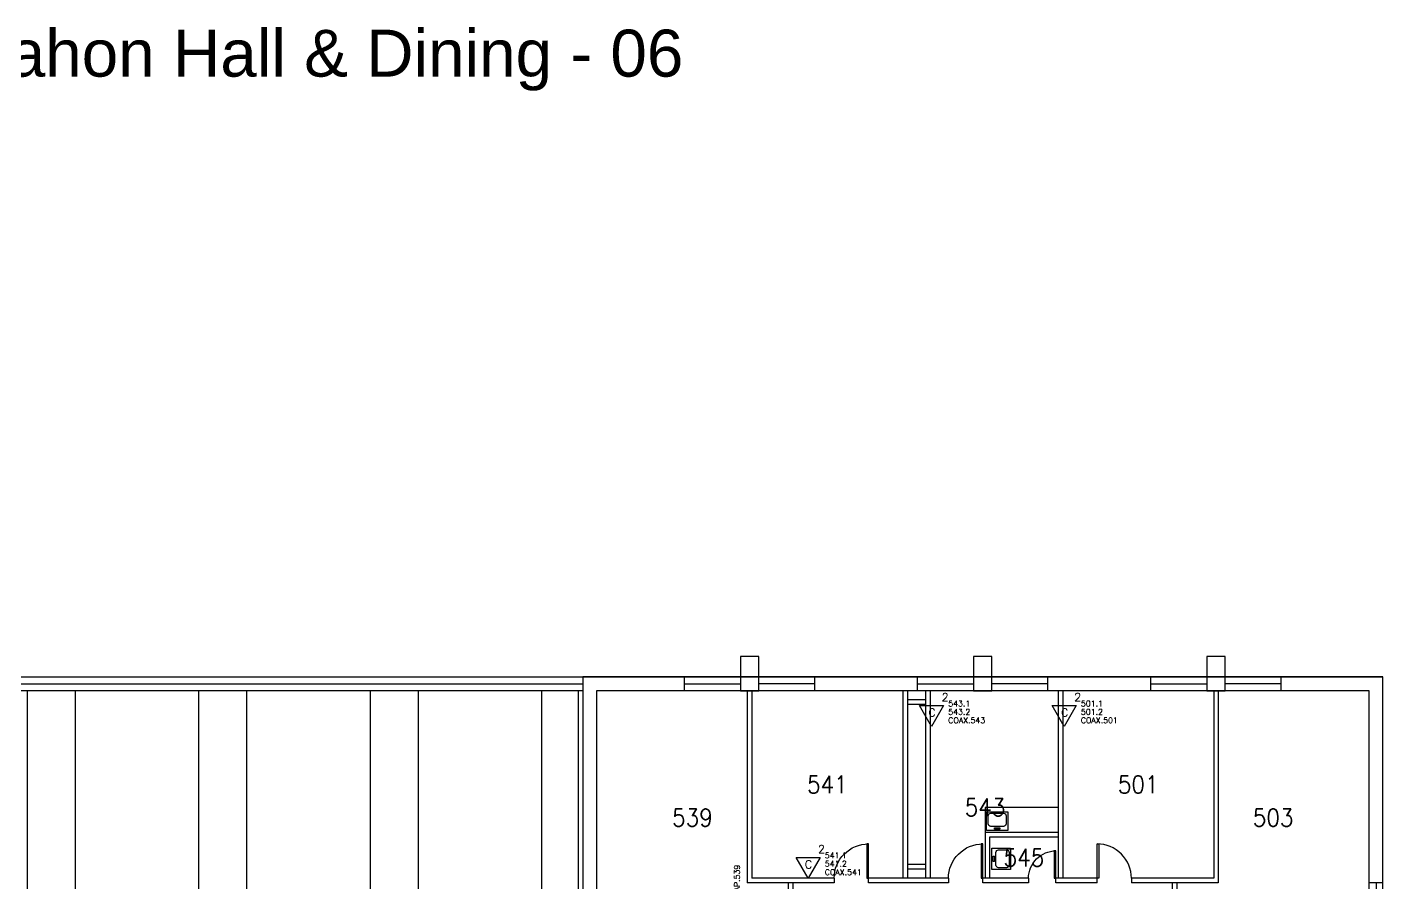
# Model space of a CAD drawing. Header units: inches. Extents: x -460 to 10305, y -938 to 5356.
# Drawn here: x 9101 to 10287, y 1111 to 1860 of the extents above; entities that cross this region are included whole.
import ezdxf
from ezdxf.enums import TextEntityAlignment as Align

# ---------------------------------------------------------------- set-up
doc = ezdxf.new("R2010")
doc.units = ezdxf.units.IN
doc.header["$MEASUREMENT"] = 0
doc.set_wipeout_variables(frame=1)
for name, color, linetype in [('01-0263-05-DWG-BFP-ARCH$0$SP-CASEHIDE', 11, 'Continuous'), ('01-0263-05-DWG-BFP-ARCH$0$SP-DOORS', 5, 'Continuous'), ('01-0263-05-DWG-BFP-ARCH$0$SP-FIXT', 35, 'Continuous'), ('01-0263-05-DWG-BFP-ARCH$0$SP-GROSS', 30, 'Continuous'), ('01-0263-05-DWG-BFP-ARCH$0$SP-RMNO', 7, 'Continuous'), ('01-0263-05-DWG-BFP-ARCH$0$SP-ROOM', 7, 'Continuous'), ('01-0263-05-DWG-BFP-ARCH$0$SP-SITE', 3, 'Continuous'), ('01-0263-05-DWG-BFP-ARCH$0$SP-WALL', 7, 'Continuous'), ('01-0263-05-DWG-BFP-ARCH$0$SP-WINDOWS', 6, 'Continuous'), ('01-0263-06-DWG-BFP-ARCH$0$SP-PRINT_TEXT', 250, 'Continuous'), ('T-Comm-E', 1, 'Continuous'), ('T-Comm-E-Wireless', 1, 'Continuous')]:
    doc.layers.add(name, color=color, linetype=linetype)
doc.layers.get('01-0263-05-DWG-BFP-ARCH$0$SP-ROOM').off()
doc.styles.add('01-0263-05-DWG-BFP-ARCH$0$ROMANS', font='ROMANS.shx', dxfattribs={"width": 0.9})
doc.styles.add('01-0263-06-DWG-BFP-ARCH$0$ARIAL', font='ARIAL', dxfattribs={"height": 0.2})
doc.styles.add('3-32', font='SIMPLEX.shx', dxfattribs={"height": 9})

# ---------------------------------------------------------------- blocks, each defined once
blk = doc.blocks.new('01-0263-06-DWG-BFP-ARCH', base_point=(1295.2, 1353.4))
at = {"layer": '01-0263-06-DWG-BFP-ARCH$0$SP-PRINT_TEXT', "linetype": 'Continuous', "style": '01-0263-06-DWG-BFP-ARCH$0$ARIAL'}
blk.add_text('0263 UConn Brien McMahon Hall & Dining - 06', height=41.084, dxfattribs=at).set_placement((2558, 1220.6), align=Align.CENTER)
blk = doc.blocks.new('01-0263-05-DWG-BFP-ARCH$0$DOR00')
at = {"color": 0}
for p, q in [((0, 1), (0, 0)), ((1, 0), (1, 1))]:
    blk.add_line(p, q, dxfattribs=at)
blk = doc.blocks.new('01-0263-05-DWG-BFP-ARCH$0$DOR01')
at = {"color": 0}
for p, q in [((1, 1), (0, 1)), ((0, 1), (0, 0)), ((1, 0), (1, 1)), ((0, 0), (1, 0))]:
    blk.add_line(p, q, dxfattribs=at)
blk = doc.blocks.new('01-0263-05-DWG-BFP-ARCH$0$S')
for p, q in [((4.1, 17.7, 36), (4.1, 8.7, 36)), ((21.3, 20.6, 36), (7, 20.6, 36)), ((24.2, 8.7, 36), (24.2, 17.7, 36)), ((7, 5.8, 36), (21.3, 5.8, 36))]:
    blk.add_line(p, q)
at = {"elevation": 36}
for points in [[(2.2, 1.1), (26.2, 1.1), (26.2, 22.1), (2.2, 22.1)], [(11.2, 2.6), (17.1, 2.6), (17.1, 4.1), (11.2, 4.1)]]:
    blk.add_lwpolyline(points, close=True, dxfattribs=at)
for centre, start, end in [((7, 17.7, 36), 90, 180), ((21.3, 17.7, 36), 0, 90), ((7, 8.7, 36), 180, 270), ((21.3, 8.7, 36), 270, 0)]:
    blk.add_arc(centre, 2.88, start, end)
blk = doc.blocks.new('01-0263-05-DWG-BFP-ARCH$0$FMGRM1')
at = {"style": '01-0263-05-DWG-BFP-ARCH$0$ROMANS', "width": 0.9}
for tag, p in [('DATA1', (0, -0.443)), ('DATA2', (0, -0.602)), ('DATA3', (0, -0.762)), ('DATA4', (0, -0.921)), ('DATA5', (0, -1.081))]:
    blk.add_attdef(tag, text='', height=0.117, dxfattribs=at).set_placement(p, align=Align.CENTER)
at = {"linetype": 'Continuous'}
blk.add_wipeout([(-0.375, -0.125), (0.375, -0.125), (0.375, 0.125), (-0.375, 0.125)], dxfattribs=at)
at = {"style": '01-0263-05-DWG-BFP-ARCH$0$ROMANS', "width": 0.9}
blk.add_attdef('RMAREA', text='', height=0.117, dxfattribs=at).set_placement((0, -0.284), align=Align.CENTER)
at = {"layer": '01-0263-05-DWG-BFP-ARCH$0$SP-RMNO', "style": '01-0263-05-DWG-BFP-ARCH$0$ROMANS', "width": 0.9}
blk.add_attdef('RMNUMB', text='', height=0.16, dxfattribs=at).set_placement((0, 0), align=Align.MIDDLE)
blk = doc.blocks.new('01-0263-05-DWG-BFP-ARCH', base_point=(1295.2, 1353.4))
at = {"layer": '01-0263-05-DWG-BFP-ARCH$0$SP-CASEHIDE'}
for p, q in [((3487.2, 2527.4), (3423.2, 2527.4)), ((3423.2, 2527.4), (3423.2, 2505.4))]:
    blk.add_line(p, q, dxfattribs=at)
at = {"layer": '01-0263-05-DWG-BFP-ARCH$0$SP-DOORS'}
for points in [[(3291.2, 2465.4, -0.414214), (3321.2, 2495.4, -0.414214)], [(3391.2, 2465.4, -0.414214), (3421.2, 2495.4, -0.414214)], [(3551.2, 2465.4, 0.414214), (3521.2, 2495.4, 0.414214)], [(3461.2, 2465.4, -0.414214), (3485.2, 2489.4, -0.414214)]]:
    blk.add_lwpolyline(points, format="xyb", dxfattribs=at)
at = {"layer": '01-0263-05-DWG-BFP-ARCH$0$SP-GROSS'}
blk.add_lwpolyline([(3071.1, 1373.5), (3071.2, 1353.4), (3771.2, 1353.4), (3771.1, 2641.4), (3071.2, 2641.4), (3071.2, 1373.5)], close=True, dxfattribs=at)
at = {"layer": '01-0263-05-DWG-BFP-ARCH$0$SP-SITE'}
for p, q in [((2585.2, 2629.4), (2585.2, 2377.4)), ((2627.2, 2629.4), (2627.2, 2377.4)), ((2735.2, 2629.4), (2735.2, 2377.4)), ((2777.2, 2629.4), (2777.2, 2377.4)), ((2885.2, 2629.4), (2885.2, 2377.4)), ((2927.2, 2629.4), (2927.2, 2377.4)), ((3035.2, 2629.4), (2927.2, 2629.4)), ((3035.2, 2629.4), (3035.2, 2377.4))]:
    blk.add_line(p, q, dxfattribs=at)
for points in [[(2533.2, 2641.4), (2644.7, 2641.4), (3071.2, 2641.4)], [(2533.2, 2635.4), (3071.2, 2635.4)], [(3071.2, 2629.4), (2644.7, 2629.4), (2533.2, 2629.4)]]:
    blk.add_lwpolyline(points, dxfattribs=at)
at = {"layer": '01-0263-05-DWG-BFP-ARCH$0$SP-WALL'}
for p, q in [((3209.2, 2659.4), (3209.2, 2629.4)), ((3225.2, 2659.4), (3209.2, 2659.4)), ((3225.2, 2629.4), (3225.2, 2659.4)), ((3413.2, 2659.4), (3413.2, 2629.4)), ((3429.2, 2659.4), (3413.2, 2659.4)), ((3429.2, 2629.4), (3429.2, 2659.4)), ((3617.2, 2659.4), (3617.2, 2629.4)), ((3633.2, 2659.4), (3617.2, 2659.4)), ((3633.2, 2629.4), (3633.2, 2659.4)), ((3071.2, 2641.4), (3071.2, 1375.4)), ((3160.2, 2629.4), (3160.2, 2641.4)), ((3274.2, 2629.4), (3274.2, 2641.4)), ((3364.2, 2629.4), (3364.2, 2641.4)), ((3478.2, 2629.4), (3478.2, 2641.4)), ((3568.2, 2629.4), (3568.2, 2641.4)), ((3682.2, 2629.4), (3682.2, 2641.4)), ((3067.2, 2629.4), (3067.2, 1381.4)), ((3083.2, 2629.4), (3083.2, 1365.4)), ((3209.2, 2629.4), (3225.2, 2629.4)), ((3215.2, 2629.4), (3215.2, 2461.4)), ((3219.2, 2629.4), (3219.2, 2465.4)), ((3351.2, 2629.4), (3351.2, 2465.4)), ((3355.2, 2629.4), (3355.2, 2465.4)), ((3371.2, 2629.4), (3371.2, 2465.4)), ((3375.2, 2629.4), (3375.2, 2465.4)), ((3413.2, 2629.4), (3429.2, 2629.4)), ((3487.2, 2629.4), (3487.2, 2465.4)), ((3491.2, 2629.4), (3491.2, 2465.4)), ((3617.2, 2629.4), (3633.2, 2629.4)), ((3623.2, 2629.4), (3623.2, 2465.4)), ((3627.2, 2629.4), (3627.2, 2461.4)), ((3487.2, 2505.4), (3423.2, 2505.4)), ((3423.2, 2505.4), (3423.2, 2465.4)), ((3487.2, 2501.4), (3427.2, 2501.4)), ((3427.2, 2501.4), (3427.2, 2465.4)), ((3291.2, 2461.4), (3215.2, 2461.4)), ((3291.2, 2465.4), (3219.2, 2465.4)), ((3251.2, 2445.4), (3251.2, 2461.4)), ((3255.2, 2445.4), (3255.2, 2461.4)), ((3391.2, 2465.4), (3321.2, 2465.4)), ((3391.2, 2461.4), (3321.2, 2461.4)), ((3461.2, 2465.4), (3421.2, 2465.4)), ((3461.2, 2461.4), (3421.2, 2461.4)), ((3521.2, 2465.4), (3485.2, 2465.4)), ((3521.2, 2461.4), (3485.2, 2461.4)), ((3623.2, 2465.4), (3551.2, 2465.4)), ((3627.2, 2461.4), (3551.2, 2461.4)), ((3587.2, 2445.4), (3587.2, 2461.4)), ((3591.2, 2445.4), (3591.2, 2461.4)), ((3771.2, 2461.4), (3759.2, 2461.4))]:
    blk.add_line(p, q, dxfattribs=at)
for points in [[(3071.5, 2641.4), (3771.2, 2641.4)], [(3771.2, 1904.4), (3771.2, 2411.4), (3771.2, 2641.4)], [(3759.2, 2629.4), (3083.2, 2629.4)], [(3371.2, 2621.4), (3355.2, 2621.4)], [(3759.2, 1904.4), (3759.2, 2411.4), (3759.2, 2629.4)], [(3371.2, 2617.4), (3355.2, 2617.4)], [(3371.2, 2477.4), (3355.2, 2477.4)], [(3371.2, 2473.4), (3355.2, 2473.4)]]:
    blk.add_lwpolyline(points, dxfattribs=at)
at = {"layer": '01-0263-05-DWG-BFP-ARCH$0$SP-WINDOWS'}
for p, q in [((3160.2, 2635.4), (3209.2, 2635.4)), ((3274.2, 2635.4), (3225.2, 2635.4)), ((3364.2, 2635.4), (3413.2, 2635.4)), ((3478.2, 2635.4), (3429.2, 2635.4)), ((3568.2, 2635.4), (3617.2, 2635.4)), ((3682.2, 2635.4), (3633.2, 2635.4)), ((3765.2, 2461.4), (3765.2, 2412.4))]:
    blk.add_line(p, q, dxfattribs=at)
at = {"layer": '01-0263-05-DWG-BFP-ARCH$0$SP-DOORS', "rotation": 270}
for p, xscale, yscale, zscale in [((3321.2, 2465.4), -30, -1.5, 30), ((3421.2, 2465.4), -30, -1.5, 30), ((3521.2, 2465.4), -30, 1.5, 30), ((3485.2, 2465.4), -24, -1.5, 24)]:
    blk.add_blockref('01-0263-05-DWG-BFP-ARCH$0$DOR01', p, dxfattribs=dict(at, xscale=xscale, yscale=yscale, zscale=zscale))
at = {"layer": '01-0263-05-DWG-BFP-ARCH$0$SP-FIXT', "xscale": -0.78, "yscale": 0.78, "zscale": 0.78}
blk.add_blockref('01-0263-05-DWG-BFP-ARCH$0$S', (3444.8, 2506.2, 7.9), dxfattribs=at)
at = {"layer": '01-0263-05-DWG-BFP-ARCH$0$SP-FIXT', "xscale": -0.78, "yscale": 0.78, "zscale": 0.78, "rotation": 270}
blk.add_blockref('01-0263-05-DWG-BFP-ARCH$0$S', (3428.2, 2471.4, 7.9), dxfattribs=at)
at = {"layer": '01-0263-05-DWG-BFP-ARCH$0$SP-WALL', "yscale": -4}
for p, xscale, zscale in [((3321.2, 2465.4), -30, 30), ((3421.2, 2465.4), -30, 30), ((3485.2, 2465.4), -24, 24)]:
    blk.add_blockref('01-0263-05-DWG-BFP-ARCH$0$DOR00', p, dxfattribs=dict(at, xscale=xscale, zscale=zscale))
at = {"layer": '01-0263-05-DWG-BFP-ARCH$0$SP-WALL', "xscale": -30, "yscale": 4, "zscale": 30, "rotation": 180}
blk.add_blockref('01-0263-05-DWG-BFP-ARCH$0$DOR00', (3521.2, 2465.4), dxfattribs=at)
at = {"layer": '01-0263-05-DWG-BFP-ARCH$0$SP-ROOM'}
ref = blk.add_blockref('01-0263-05-DWG-BFP-ARCH$0$FMGRM1', (3285.2, 2547.4), dxfattribs=dict(at, xscale=96, yscale=96, zscale=96))
ref.add_attrib('RMNUMB', '541', dxfattribs={"layer": '01-0263-05-DWG-BFP-ARCH$0$SP-RMNO', "height": 15.36, "style": '01-0263-05-DWG-BFP-ARCH$0$ROMANS', "width": 0.9}).set_placement((3285.2, 2547.4), align=Align.MIDDLE)
ref = blk.add_blockref('01-0263-05-DWG-BFP-ARCH$0$FMGRM1', (3557.2, 2547.4), dxfattribs=dict(at, xscale=96, yscale=96, zscale=96))
ref.add_attrib('RMNUMB', '501', dxfattribs={"layer": '01-0263-05-DWG-BFP-ARCH$0$SP-RMNO', "height": 15.36, "style": '01-0263-05-DWG-BFP-ARCH$0$ROMANS', "width": 0.9}).set_placement((3557.2, 2547.4), align=Align.MIDDLE)
ref = blk.add_blockref('01-0263-05-DWG-BFP-ARCH$0$FMGRM1', (3423.2, 2527.4), dxfattribs=dict(at, xscale=96, yscale=96, zscale=96))
ref.add_attrib('RMNUMB', '543', dxfattribs={"layer": '01-0263-05-DWG-BFP-ARCH$0$SP-RMNO', "height": 15.36, "style": '01-0263-05-DWG-BFP-ARCH$0$ROMANS', "width": 0.9}).set_placement((3423.2, 2527.4), align=Align.MIDDLE)
ref = blk.add_blockref('01-0263-05-DWG-BFP-ARCH$0$FMGRM1', (3167.2, 2518.4), dxfattribs=dict(at, xscale=96, yscale=96, zscale=96))
ref.add_attrib('RMNUMB', '539', dxfattribs={"layer": '01-0263-05-DWG-BFP-ARCH$0$SP-RMNO', "height": 15.36, "style": '01-0263-05-DWG-BFP-ARCH$0$ROMANS', "width": 0.9}).set_placement((3167.2, 2518.4), align=Align.MIDDLE)
ref = blk.add_blockref('01-0263-05-DWG-BFP-ARCH$0$FMGRM1', (3675.2, 2518.4), dxfattribs=dict(at, xscale=96, yscale=96, zscale=96))
ref.add_attrib('RMNUMB', '503', dxfattribs={"layer": '01-0263-05-DWG-BFP-ARCH$0$SP-RMNO', "height": 15.36, "style": '01-0263-05-DWG-BFP-ARCH$0$ROMANS', "width": 0.9}).set_placement((3675.2, 2518.4), align=Align.MIDDLE)
ref = blk.add_blockref('01-0263-05-DWG-BFP-ARCH$0$FMGRM1', (3457.2, 2483.4), dxfattribs=dict(at, xscale=96, yscale=96, zscale=96))
ref.add_attrib('RMNUMB', '545', dxfattribs={"layer": '01-0263-05-DWG-BFP-ARCH$0$SP-RMNO', "height": 15.36, "style": '01-0263-05-DWG-BFP-ARCH$0$ROMANS', "width": 0.9}).set_placement((3457.2, 2483.4), align=Align.MIDDLE)
blk = doc.blocks.new('WIRELESS')
for p, q in [((10.5, 18.2), (-10.5, 18.2)), ((-10.5, 18.2), (0, 0)), ((0, 0), (10.5, 18.2))]:
    blk.add_line(p, q)
for centre, start, end in [((0, -1.4), 62.4297, 117.5703), ((0, -4.9), 65.5205, 114.4795), ((0, -8.1), 68.4095, 111.5905)]:
    blk.add_arc(centre, 32.1, start, end)
at = {"style": '3-32', "flags": 1}
for tag, p in [('RM_NUMBER', (50.9, 153.7)), ('UTP_CATEGORY', (50.9, 140.3)), ('QUANTITY_UTP', (50.9, 127.2)), ('WIRELESS_OUTLET_LOCATION', (50.9, 114.2)), ('TELECOMM_ROOM', (50.9, 100.3)), ('QTY_COAX', (50.3, 74.2)), ('POS_2', (166.1, 63.3)), ('POS_3', (166.1, 55.3)), ('POS_4', (166.1, 46.8)), ('POS_5', (166.1, 38.7)), ('POS_6', (166.1, 30))]:
    blk.add_attdef(tag, p, '', height=5, dxfattribs=at)
at = {"flags": 1}
for tag, p in [('SERIAL_NUMBER', (51.8, 50.2)), ('MAC_ADDRESS', (51.8, 26.2)), ('ELEVATION', (51.8, 2.2)), ('WO_NUMBER', (54, -25.6))]:
    blk.add_attdef(tag, text='', height=5, dxfattribs=at).set_placement(p, align=Align.BOTTOM_LEFT)
at = {"style": '3-32'}
blk.add_attdef('POS_1', (13.2, 6.5), '', height=5, dxfattribs=at)
blk = doc.blocks.new('VOICE(1)DATA(1)COAX(1)')
for p, q in [((0, 0), (-10.5, 18.2)), ((-10.5, 18.2), (10.5, 18.2)), ((10.5, 18.2), (0, 0))]:
    blk.add_line(p, q)
at = {"char_height": 7, "attachment_point": 1, "style": '3-32'}
for s, insert, width in [('2', (8.8, 29), 11.781), ('C', (-2.8, 15.6), 12.703)]:
    blk.add_mtext(s, dxfattribs=dict(at, insert=insert, width=width))
at = {"style": '3-32', "flags": 1}
for tag, p in [('RM_NUMBER', (92.1, 138.9)), ('UTP_CATEGORY', (92.1, 125.6)), ('QUANTITY_UTP', (92.1, 112.4)), ('WIRELESS_OUTLET_LOCATION', (92.1, 99.4)), ('TELECOMM_ROOM', (92.1, 85.6)), ('QTY_COAX', (91.3, 59.5)), ('POS_4', (202.7, 34.3)), ('POS_5', (202.7, 26)), ('POS_6', (202.7, 17.5))]:
    blk.add_attdef(tag, p, '', height=5, dxfattribs=at)
at = {"flags": 1}
blk.add_attdef('WO_NUMBER', text='', height=5, dxfattribs=at).set_placement((90.2, 43.1), align=Align.BOTTOM_LEFT)
at = {"style": '3-32'}
for tag, p in [('POS_1', (14.6, 17.5)), ('POS_2', (14.6, 10.2)), ('POS_3', (14.6, 2.8))]:
    blk.add_attdef(tag, p, '', height=5, dxfattribs=at)

msp = doc.modelspace()

# ---------------------------------------------------------------- block references
for name, p in [('01-0263-06-DWG-BFP-ARCH', (7811.4, 1949.1)), ('01-0263-05-DWG-BFP-ARCH', (7811.4, 3.3))]:
    msp.add_blockref(name, p)

# ---------------------------------------------------------------- next in the draw order: block references
at = {"layer": 'T-Comm-E'}
for p, values in [((9892.6, 1248.1), {'POS_1': '543.1', 'POS_2': '543.2', 'POS_3': 'COAX.543'}), ((10008.6, 1248.1), {'POS_1': '501.1', 'POS_2': '501.2', 'POS_3': 'COAX.501'}), ((9784.6, 1115.3), {'POS_1': '541.1', 'POS_2': '541.2', 'POS_3': 'COAX.541'})]:
    msp.add_blockref('VOICE(1)DATA(1)COAX(1)', p, dxfattribs=at).add_auto_attribs(values)
at = {"layer": 'T-Comm-E-Wireless', "rotation": 90}
msp.add_blockref('WIRELESS', (9731.4, 1085.4), dxfattribs=at).add_auto_attribs({'POS_1': 'WAP.539'})

doc.saveas('drawing.dxf')
